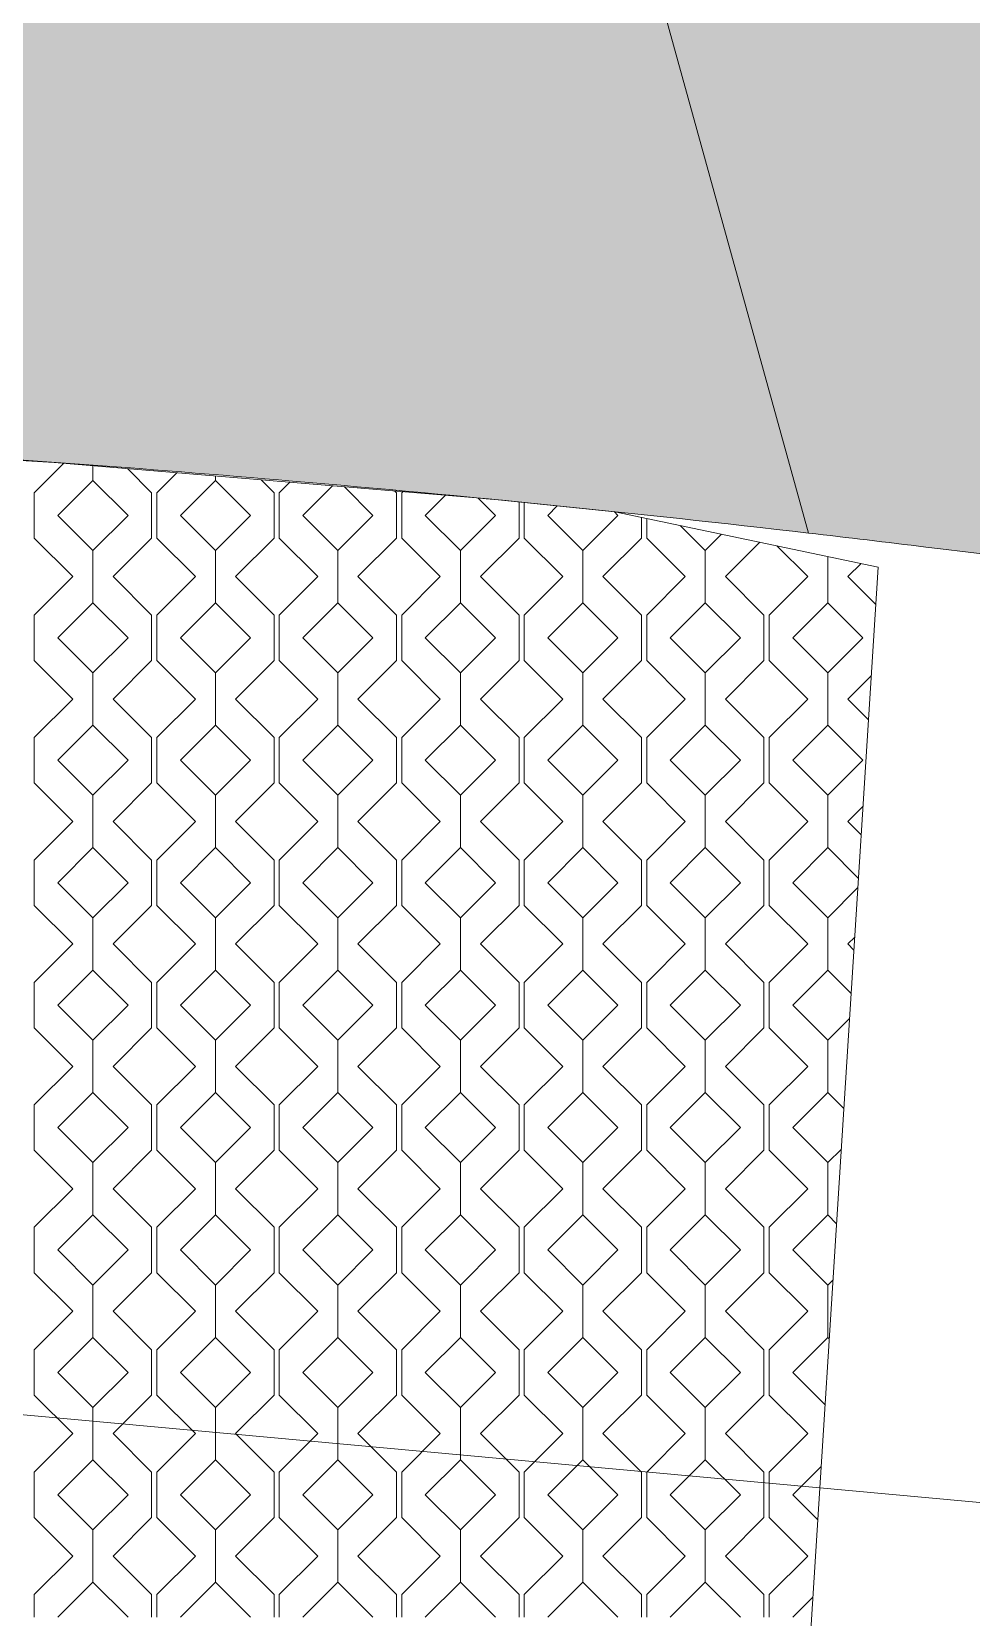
# Model space of a CAD drawing. Header units: millimetres. Extents: x -20794 to 71174, y -103753 to 30644.
# Drawn here: x 29833 to 32390, y 15667 to 19984 of the extents above; entities that cross this region are included whole.
import ezdxf

# ---------------------------------------------------------------- set-up
doc = ezdxf.new("R2010")
doc.units = ezdxf.units.MM
doc.header["$MEASUREMENT"] = 0
for name, color, linetype, lineweight in [('2D - Общий_Ном._пера__1', 7, 'Continuous', 13), ('Местность - Рельеф_Ном._пера__1', 7, 'Continuous', 13), ('Местность - Рельеф_Ном._пера__101', 252, 'Continuous', 5)]:
    doc.layers.add(name, color=color, linetype=linetype, lineweight=lineweight)
doc.layers.add('Местность - Рельеф', color=7, linetype='Continuous')
doc.layers.add('Местность - Рельеф_Ном._пера__102', color=7, linetype='Continuous', lineweight=5, true_color=0xcccccc)

# ---------------------------------------------------------------- blocks, each defined once
blk = doc.blocks.new('*X1')
at = {"layer": 'Местность - Рельеф_Ном._пера__102', "color": 254, "linetype": 'Continuous', "lineweight": 5, "true_color": 0xcccccc}
for p, q in [((29840.401, 18728.3925), (29920.943986, 18808.93587)), ((29999.97, 18762.0776), (29999.97, 18802.272783)), ((29999.970165, 18802.272769), (29999.970165, 18762.0776)), ((30093.549101, 18794.38265), (30159.539, 18728.3925)), ((30173.734, 18728.3925), (30228.357504, 18783.016264)), ((29904.541, 18666.648165), (29999.97, 18762.0778)), ((29999.970165, 18762.0776), (30095.3998, 18666.648)), ((30237.874, 18666.648165), (30333.303, 18762.0778)), ((30333.303, 18762.0776), (30333.303, 18774.167773)), ((30333.303165, 18774.167759), (30333.303165, 18762.0776)), ((30333.303165, 18762.0776), (30428.7328, 18666.648)), ((30457.574858, 18763.689777), (30492.872, 18728.3925)), ((30507.067, 18728.3925), (30535.771022, 18757.096658)), ((30571.207, 18666.648165), (30651.866365, 18747.308066)), ((30684.12565, 18744.588121), (30762.0658, 18666.648)), ((29840.401, 18728.3925), (29840.401, 18666.648)), ((30159.539, 18728.3925), (30159.539, 18666.648)), ((30173.734, 18728.3925), (30173.734, 18666.648)), ((30492.872, 18728.3925), (30492.872, 18666.648)), ((30507.067, 18728.3925), (30507.067, 18666.648)), ((30821.600614, 18732.996904), (30826.205, 18728.3925)), ((30826.205, 18728.3925), (30826.205, 18666.648)), ((30840.4, 18728.3925), (30843.184539, 18731.177053)), ((30840.4, 18728.3925), (30840.4, 18666.648)), ((30904.54, 18666.648165), (30959.279927, 18721.388457)), ((31048.151547, 18713.895236), (31095.3988, 18666.648)), ((31159.538, 18703.125165), (31159.538, 18666.648)), ((31173.733, 18701.692986), (31173.733, 18666.648)), ((31237.873, 18666.648165), (31263.827704, 18692.603042)), ((29840.401, 18666.648), (29840.401, 18604.904)), ((29999.97, 18571.219), (29904.541, 18666.648)), ((30095.3996, 18666.648), (29999.97, 18571.219)), ((30159.539, 18666.648), (30159.539, 18604.904)), ((30173.734, 18666.648), (30173.734, 18604.904)), ((30333.303, 18571.219), (30237.874, 18666.648)), ((30428.7326, 18666.648), (30333.303, 18571.219)), ((30492.872, 18666.648), (30492.872, 18604.904)), ((30507.067, 18666.648), (30507.067, 18604.904)), ((30666.636, 18571.219), (30571.207, 18666.648)), ((30762.0656, 18666.648), (30666.636, 18571.219)), ((30826.205, 18666.648), (30826.205, 18604.904)), ((30840.4, 18666.648), (30840.4, 18604.904)), ((30999.969, 18571.219), (30904.54, 18666.648)), ((31095.3986, 18666.648), (30999.969, 18571.219)), ((31159.538, 18666.648), (31159.538, 18604.904)), ((31173.733, 18666.648), (31173.733, 18604.904)), ((31333.302, 18571.219), (31237.873, 18666.648)), ((31428.7316, 18666.648), (31333.302, 18571.219)), ((31418.368912, 18677.010884), (31428.7318, 18666.648)), ((31492.871, 18661.553009), (31492.871, 18604.904)), ((31507.066, 18658.563887), (31507.066, 18604.904)), ((31666.635, 18571.219), (31598.555593, 18639.298407)), ((31711.03026, 18615.613981), (31666.635, 18571.219)), ((29945.323, 18499.982), (29840.401, 18604.904)), ((29999.97, 18428.7446), (29999.97, 18571.219)), ((29999.970165, 18571.219), (29999.970165, 18428.7446)), ((30159.539, 18604.904), (30054.6169, 18499.982)), ((30278.656, 18499.982), (30173.734, 18604.904)), ((30333.303, 18428.7446), (30333.303, 18571.219)), ((30333.303165, 18571.219), (30333.303165, 18428.7446)), ((30492.872, 18604.904), (30387.9499, 18499.982)), ((30611.989, 18499.982), (30507.067, 18604.904)), ((30666.636, 18428.7446), (30666.636, 18571.219)), ((30666.636165, 18571.219), (30666.636165, 18428.7446)), ((30826.205, 18604.904), (30721.2829, 18499.982)), ((30945.322, 18499.982), (30840.4, 18604.904)), ((30999.969, 18428.7446), (30999.969, 18571.219)), ((30999.969165, 18571.219), (30999.969165, 18428.7446)), ((31159.538, 18604.904), (31054.6159, 18499.982)), ((31278.655, 18499.982), (31173.733, 18604.904)), ((31333.302, 18428.7446), (31333.302, 18571.219)), ((31333.302165, 18571.219), (31333.302165, 18428.7446)), ((31492.871, 18604.904), (31387.9489, 18499.982)), ((31611.988, 18499.982), (31507.066, 18604.904)), ((31666.635, 18428.7446), (31666.635, 18571.219)), ((31666.635165, 18571.219), (31666.635165, 18428.7446)), ((31815.016914, 18593.716924), (31721.2819, 18499.982)), ((31945.321, 18499.982), (31861.340747, 18583.962253)), ((31999.968, 18428.7446), (31999.968, 18554.77073)), ((31999.968165, 18554.770695), (31999.968165, 18428.7446)), ((32090.367691, 18535.734757), (32054.6149, 18499.982)), ((29840.401, 18395.0595), (29945.323, 18499.982)), ((30054.6169, 18499.982), (30159.539, 18395.0595)), ((30173.734, 18395.0595), (30278.656, 18499.982)), ((30387.9499, 18499.982), (30492.872, 18395.0595)), ((30507.067, 18395.0595), (30611.989, 18499.982)), ((30721.2829, 18499.982), (30826.205, 18395.0595)), ((30840.4, 18395.0595), (30945.322, 18499.982)), ((31054.6159, 18499.982), (31159.538, 18395.0595)), ((31173.733, 18395.0595), (31278.655, 18499.982)), ((31387.9489, 18499.982), (31492.871, 18395.0595)), ((31507.066, 18395.0595), (31611.988, 18499.982)), ((31721.2819, 18499.982), (31826.204, 18395.0595)), ((31840.399, 18395.0595), (31945.321, 18499.982)), ((32054.6149, 18499.982), (32130.809748, 18423.786862)), ((29840.401, 18395.0595), (29840.401, 18333.315)), ((29904.541, 18333.315165), (29999.97, 18428.7448)), ((29999.970165, 18428.7446), (30095.3998, 18333.315)), ((30159.539, 18395.0595), (30159.539, 18333.315)), ((30173.734, 18395.0595), (30173.734, 18333.315)), ((30237.874, 18333.315165), (30333.303, 18428.7448)), ((30333.303165, 18428.7446), (30428.7328, 18333.315)), ((30492.872, 18395.0595), (30492.872, 18333.315)), ((30507.067, 18395.0595), (30507.067, 18333.315)), ((30571.207, 18333.315165), (30666.636, 18428.7448)), ((30666.636165, 18428.7446), (30762.0658, 18333.315)), ((30826.205, 18395.0595), (30826.205, 18333.315)), ((30840.4, 18395.0595), (30840.4, 18333.315)), ((30904.54, 18333.315165), (30999.969, 18428.7448)), ((30999.969165, 18428.7446), (31095.3988, 18333.315)), ((31159.538, 18395.0595), (31159.538, 18333.315)), ((31173.733, 18395.0595), (31173.733, 18333.315)), ((31237.873, 18333.315165), (31333.302, 18428.7448)), ((31333.302165, 18428.7446), (31428.7318, 18333.315)), ((31492.871, 18395.0595), (31492.871, 18333.315)), ((31507.066, 18395.0595), (31507.066, 18333.315)), ((31571.206, 18333.315165), (31666.635, 18428.7448)), ((31666.635165, 18428.7446), (31762.0648, 18333.315)), ((31826.204, 18395.0595), (31826.204, 18333.315)), ((31840.399, 18395.0595), (31840.399, 18333.315)), ((31904.539, 18333.315165), (31999.968, 18428.7448)), ((31999.968165, 18428.7446), (32095.3978, 18333.315)), ((29840.401, 18333.315), (29840.401, 18271.571)), ((29999.97, 18237.886), (29904.541, 18333.315)), ((30095.3996, 18333.315), (29999.97, 18237.886)), ((30159.539, 18333.315), (30159.539, 18271.571)), ((30173.734, 18333.315), (30173.734, 18271.571)), ((30333.303, 18237.886), (30237.874, 18333.315)), ((30428.7326, 18333.315), (30333.303, 18237.886)), ((30492.872, 18333.315), (30492.872, 18271.571)), ((30507.067, 18333.315), (30507.067, 18271.571)), ((30666.636, 18237.886), (30571.207, 18333.315)), ((30762.0656, 18333.315), (30666.636, 18237.886)), ((30826.205, 18333.315), (30826.205, 18271.571)), ((30840.4, 18333.315), (30840.4, 18271.571)), ((30999.969, 18237.886), (30904.54, 18333.315)), ((31095.3986, 18333.315), (30999.969, 18237.886)), ((31159.538, 18333.315), (31159.538, 18271.571)), ((31173.733, 18333.315), (31173.733, 18271.571)), ((31333.302, 18237.886), (31237.873, 18333.315)), ((31428.7316, 18333.315), (31333.302, 18237.886)), ((31492.871, 18333.315), (31492.871, 18271.571)), ((31507.066, 18333.315), (31507.066, 18271.571)), ((31666.635, 18237.886), (31571.206, 18333.315)), ((31762.0646, 18333.315), (31666.635, 18237.886)), ((31826.204, 18333.315), (31826.204, 18271.571)), ((31840.399, 18333.315), (31840.399, 18271.571)), ((31999.968, 18237.886), (31904.539, 18333.315)), ((32095.3976, 18333.315), (31999.968, 18237.886)), ((29945.323, 18166.649), (29840.401, 18271.571)), ((30159.539, 18271.571), (30054.6169, 18166.649)), ((30278.656, 18166.649), (30173.734, 18271.571)), ((30492.872, 18271.571), (30387.9499, 18166.649)), ((30611.989, 18166.649), (30507.067, 18271.571)), ((30826.205, 18271.571), (30721.2829, 18166.649)), ((30945.322, 18166.649), (30840.4, 18271.571)), ((31159.538, 18271.571), (31054.6159, 18166.649)), ((31278.655, 18166.649), (31173.733, 18271.571)), ((31492.871, 18271.571), (31387.9489, 18166.649)), ((31611.988, 18166.649), (31507.066, 18271.571)), ((31826.204, 18271.571), (31721.2819, 18166.649)), ((31945.321, 18166.649), (31840.399, 18271.571)), ((29999.97, 18095.4116), (29999.97, 18237.886)), ((29999.970165, 18237.886), (29999.970165, 18095.4116)), ((30333.303, 18095.4116), (30333.303, 18237.886)), ((30333.303165, 18237.886), (30333.303165, 18095.4116)), ((30666.636, 18095.4116), (30666.636, 18237.886)), ((30666.636165, 18237.886), (30666.636165, 18095.4116)), ((30999.969, 18095.4116), (30999.969, 18237.886)), ((30999.969165, 18237.886), (30999.969165, 18095.4116)), ((31333.302, 18095.4116), (31333.302, 18237.886)), ((31333.302165, 18237.886), (31333.302165, 18095.4116)), ((31666.635, 18095.4116), (31666.635, 18237.886)), ((31666.635165, 18237.886), (31666.635165, 18095.4116)), ((31999.968, 18095.4116), (31999.968, 18237.886)), ((31999.968165, 18237.886), (31999.968165, 18095.4116)), ((32118.560844, 18230.594883), (32054.6149, 18166.649)), ((29840.401, 18061.7265), (29945.323, 18166.649)), ((30054.6169, 18166.649), (30159.539, 18061.7265)), ((30173.734, 18061.7265), (30278.656, 18166.649)), ((30387.9499, 18166.649), (30492.872, 18061.7265)), ((30507.067, 18061.7265), (30611.989, 18166.649)), ((30721.2829, 18166.649), (30826.205, 18061.7265)), ((30840.4, 18061.7265), (30945.322, 18166.649)), ((31054.6159, 18166.649), (31159.538, 18061.7265)), ((31173.733, 18061.7265), (31278.655, 18166.649)), ((31387.9489, 18166.649), (31492.871, 18061.7265)), ((31507.066, 18061.7265), (31611.988, 18166.649)), ((31721.2819, 18166.649), (31826.204, 18061.7265)), ((31840.399, 18061.7265), (31945.321, 18166.649)), ((32054.6149, 18166.649), (32110.935598, 18110.328087)), ((29904.541, 17999.982165), (29999.97, 18095.4118)), ((29999.970165, 18095.4116), (30095.3998, 17999.982)), ((30237.874, 17999.982165), (30333.303, 18095.4118)), ((30333.303165, 18095.4116), (30428.7328, 17999.982)), ((30571.207, 17999.982165), (30666.636, 18095.4118)), ((30666.636165, 18095.4116), (30762.0658, 17999.982)), ((30904.54, 17999.982165), (30999.969, 18095.4118)), ((30999.969165, 18095.4116), (31095.3988, 17999.982)), ((31237.873, 17999.982165), (31333.302, 18095.4118)), ((31333.302165, 18095.4116), (31428.7318, 17999.982)), ((31571.206, 17999.982165), (31666.635, 18095.4118)), ((31666.635165, 18095.4116), (31762.0648, 17999.982)), ((31904.539, 17999.982165), (31999.968, 18095.4118)), ((31999.968165, 18095.4116), (32095.3978, 17999.982)), ((29840.401, 18061.7265), (29840.401, 17999.982)), ((30159.539, 18061.7265), (30159.539, 17999.982)), ((30173.734, 18061.7265), (30173.734, 17999.982)), ((30492.872, 18061.7265), (30492.872, 17999.982)), ((30507.067, 18061.7265), (30507.067, 17999.982)), ((30826.205, 18061.7265), (30826.205, 17999.982)), ((30840.4, 18061.7265), (30840.4, 17999.982)), ((31159.538, 18061.7265), (31159.538, 17999.982)), ((31173.733, 18061.7265), (31173.733, 17999.982)), ((31492.871, 18061.7265), (31492.871, 17999.982)), ((31507.066, 18061.7265), (31507.066, 17999.982)), ((31826.204, 18061.7265), (31826.204, 17999.982)), ((31840.399, 18061.7265), (31840.399, 17999.982)), ((29840.401, 17999.982), (29840.401, 17938.238)), ((29999.97, 17904.553), (29904.541, 17999.982)), ((30095.3996, 17999.982), (29999.97, 17904.553)), ((30159.539, 17999.982), (30159.539, 17938.238)), ((30173.734, 17999.982), (30173.734, 17938.238)), ((30333.303, 17904.553), (30237.874, 17999.982)), ((30428.7326, 17999.982), (30333.303, 17904.553)), ((30492.872, 17999.982), (30492.872, 17938.238)), ((30507.067, 17999.982), (30507.067, 17938.238)), ((30666.636, 17904.553), (30571.207, 17999.982)), ((30762.0656, 17999.982), (30666.636, 17904.553)), ((30826.205, 17999.982), (30826.205, 17938.238)), ((30840.4, 17999.982), (30840.4, 17938.238)), ((30999.969, 17904.553), (30904.54, 17999.982)), ((31095.3986, 17999.982), (30999.969, 17904.553)), ((31159.538, 17999.982), (31159.538, 17938.238)), ((31173.733, 17999.982), (31173.733, 17938.238)), ((31333.302, 17904.553), (31237.873, 17999.982)), ((31428.7316, 17999.982), (31333.302, 17904.553)), ((31492.871, 17999.982), (31492.871, 17938.238)), ((31507.066, 17999.982), (31507.066, 17938.238)), ((31666.635, 17904.553), (31571.206, 17999.982)), ((31762.0646, 17999.982), (31666.635, 17904.553)), ((31826.204, 17999.982), (31826.204, 17938.238)), ((31840.399, 17999.982), (31840.399, 17938.238)), ((31999.968, 17904.553), (31904.539, 17999.982)), ((32095.3976, 17999.982), (31999.968, 17904.553)), ((29945.323, 17833.316), (29840.401, 17938.238)), ((30159.539, 17938.238), (30054.6169, 17833.316)), ((30278.656, 17833.316), (30173.734, 17938.238)), ((30492.872, 17938.238), (30387.9499, 17833.316)), ((30611.989, 17833.316), (30507.067, 17938.238)), ((30826.205, 17938.238), (30721.2829, 17833.316)), ((30945.322, 17833.316), (30840.4, 17938.238)), ((31159.538, 17938.238), (31054.6159, 17833.316)), ((31278.655, 17833.316), (31173.733, 17938.238)), ((31492.871, 17938.238), (31387.9489, 17833.316)), ((31611.988, 17833.316), (31507.066, 17938.238)), ((31826.204, 17938.238), (31721.2819, 17833.316)), ((31945.321, 17833.316), (31840.399, 17938.238)), ((29999.97, 17762.0786), (29999.97, 17904.553)), ((29999.970165, 17904.553), (29999.970165, 17762.0786)), ((30333.303, 17762.0786), (30333.303, 17904.553)), ((30333.303165, 17904.553), (30333.303165, 17762.0786)), ((30666.636, 17762.0786), (30666.636, 17904.553)), ((30666.636165, 17904.553), (30666.636165, 17762.0786)), ((30999.969, 17762.0786), (30999.969, 17904.553)), ((30999.969165, 17904.553), (30999.969165, 17762.0786)), ((31333.302, 17762.0786), (31333.302, 17904.553)), ((31333.302165, 17904.553), (31333.302165, 17762.0786)), ((31666.635, 17762.0786), (31666.635, 17904.553)), ((31666.635165, 17904.553), (31666.635165, 17762.0786)), ((31999.968, 17762.0786), (31999.968, 17904.553)), ((31999.968165, 17904.553), (31999.968165, 17762.0786)), ((32095.995939, 17874.696999), (32054.6149, 17833.316)), ((29840.401, 17728.3935), (29945.323, 17833.316)), ((30054.6169, 17833.316), (30159.539, 17728.3935)), ((30173.734, 17728.3935), (30278.656, 17833.316)), ((30387.9499, 17833.316), (30492.872, 17728.3935)), ((30507.067, 17728.3935), (30611.989, 17833.316)), ((30721.2829, 17833.316), (30826.205, 17728.3935)), ((30840.4, 17728.3935), (30945.322, 17833.316)), ((31054.6159, 17833.316), (31159.538, 17728.3935)), ((31173.733, 17728.3935), (31278.655, 17833.316)), ((31387.9489, 17833.316), (31492.871, 17728.3935)), ((31507.066, 17728.3935), (31611.988, 17833.316)), ((31721.2819, 17833.316), (31826.204, 17728.3935)), ((31840.399, 17728.3935), (31945.321, 17833.316)), ((32054.6149, 17833.316), (32091.061449, 17796.869312)), ((29904.541, 17666.649165), (29999.97, 17762.0788)), ((29999.970165, 17762.0786), (30095.3998, 17666.649)), ((30237.874, 17666.649165), (30333.303, 17762.0788)), ((30333.303165, 17762.0786), (30428.7328, 17666.649)), ((30571.207, 17666.649165), (30666.636, 17762.0788)), ((30666.636165, 17762.0786), (30762.0658, 17666.649)), ((30904.54, 17666.649165), (30999.969, 17762.0788)), ((30999.969165, 17762.0786), (31095.3988, 17666.649)), ((31237.873, 17666.649165), (31333.302, 17762.0788)), ((31333.302165, 17762.0786), (31428.7318, 17666.649)), ((31571.206, 17666.649165), (31666.635, 17762.0788)), ((31666.635165, 17762.0786), (31762.0648, 17666.649)), ((31904.539, 17666.649165), (31999.968, 17762.0788)), ((31999.968165, 17762.0786), (32083.55593, 17678.490866)), ((29840.401, 17728.3935), (29840.401, 17666.649)), ((30159.539, 17728.3935), (30159.539, 17666.649)), ((30173.734, 17728.3935), (30173.734, 17666.649)), ((30492.872, 17728.3935), (30492.872, 17666.649)), ((30507.067, 17728.3935), (30507.067, 17666.649)), ((30826.205, 17728.3935), (30826.205, 17666.649)), ((30840.4, 17728.3935), (30840.4, 17666.649)), ((31159.538, 17728.3935), (31159.538, 17666.649)), ((31173.733, 17728.3935), (31173.733, 17666.649)), ((31492.871, 17728.3935), (31492.871, 17666.649)), ((31507.066, 17728.3935), (31507.066, 17666.649)), ((31826.204, 17728.3935), (31826.204, 17666.649)), ((31840.399, 17728.3935), (31840.399, 17666.649)), ((29840.401, 17666.649), (29840.401, 17604.905)), ((29999.97, 17571.22), (29904.541, 17666.649)), ((30095.3996, 17666.649), (29999.97, 17571.22)), ((30159.539, 17666.649), (30159.539, 17604.905)), ((30173.734, 17666.649), (30173.734, 17604.905)), ((30333.303, 17571.22), (30237.874, 17666.649)), ((30428.7326, 17666.649), (30333.303, 17571.22)), ((30492.872, 17666.649), (30492.872, 17604.905)), ((30507.067, 17666.649), (30507.067, 17604.905)), ((30666.636, 17571.22), (30571.207, 17666.649)), ((30762.0656, 17666.649), (30666.636, 17571.22)), ((30826.205, 17666.649), (30826.205, 17604.905)), ((30840.4, 17666.649), (30840.4, 17604.905)), ((30999.969, 17571.22), (30904.54, 17666.649)), ((31095.3986, 17666.649), (30999.969, 17571.22)), ((31159.538, 17666.649), (31159.538, 17604.905)), ((31173.733, 17666.649), (31173.733, 17604.905)), ((31333.302, 17571.22), (31237.873, 17666.649)), ((31428.7316, 17666.649), (31333.302, 17571.22)), ((31492.871, 17666.649), (31492.871, 17604.905)), ((31507.066, 17666.649), (31507.066, 17604.905)), ((31666.635, 17571.22), (31571.206, 17666.649)), ((31762.0646, 17666.649), (31666.635, 17571.22)), ((31826.204, 17666.649), (31826.204, 17604.905)), ((31840.399, 17666.649), (31840.399, 17604.905)), ((31999.968, 17571.22), (31904.539, 17666.649)), ((32081.952684, 17653.204168), (31999.968, 17571.22)), ((29945.323, 17499.983), (29840.401, 17604.905)), ((29999.97, 17428.7456), (29999.97, 17571.22)), ((29999.970165, 17571.22), (29999.970165, 17428.7456)), ((30159.539, 17604.905), (30054.6169, 17499.983)), ((30278.656, 17499.983), (30173.734, 17604.905)), ((30333.303, 17428.7456), (30333.303, 17571.22)), ((30333.303165, 17571.22), (30333.303165, 17428.7456)), ((30492.872, 17604.905), (30387.9499, 17499.983)), ((30611.989, 17499.983), (30507.067, 17604.905)), ((30666.636, 17428.7456), (30666.636, 17571.22)), ((30666.636165, 17571.22), (30666.636165, 17428.7456)), ((30826.205, 17604.905), (30721.2829, 17499.983)), ((30945.322, 17499.983), (30840.4, 17604.905)), ((30999.969, 17428.7456), (30999.969, 17571.22)), ((30999.969165, 17571.22), (30999.969165, 17428.7456)), ((31159.538, 17604.905), (31054.6159, 17499.983)), ((31278.655, 17499.983), (31173.733, 17604.905)), ((31333.302, 17428.7456), (31333.302, 17571.22)), ((31333.302165, 17571.22), (31333.302165, 17428.7456)), ((31492.871, 17604.905), (31387.9489, 17499.983)), ((31611.988, 17499.983), (31507.066, 17604.905)), ((31666.635, 17428.7456), (31666.635, 17571.22)), ((31666.635165, 17571.22), (31666.635165, 17428.7456)), ((31826.204, 17604.905), (31721.2819, 17499.983)), ((31945.321, 17499.983), (31840.399, 17604.905)), ((31999.968, 17428.7456), (31999.968, 17571.22)), ((31999.968165, 17571.22), (31999.968165, 17428.7456)), ((29840.401, 17395.0605), (29945.323, 17499.983)), ((30054.6169, 17499.983), (30159.539, 17395.0605)), ((30173.734, 17395.0605), (30278.656, 17499.983)), ((30387.9499, 17499.983), (30492.872, 17395.0605)), ((30507.067, 17395.0605), (30611.989, 17499.983)), ((30721.2829, 17499.983), (30826.205, 17395.0605)), ((30840.4, 17395.0605), (30945.322, 17499.983)), ((31054.6159, 17499.983), (31159.538, 17395.0605)), ((31173.733, 17395.0605), (31278.655, 17499.983)), ((31387.9489, 17499.983), (31492.871, 17395.0605)), ((31507.066, 17395.0605), (31611.988, 17499.983)), ((31721.2819, 17499.983), (31826.204, 17395.0605)), ((31840.399, 17395.0605), (31945.321, 17499.983)), ((32073.431033, 17518.799115), (32054.6149, 17499.983)), ((32054.6149, 17499.983), (32071.1873, 17483.410537)), ((29904.541, 17333.316165), (29999.97, 17428.7458)), ((29999.970165, 17428.7456), (30095.3998, 17333.316)), ((30237.874, 17333.316165), (30333.303, 17428.7458)), ((30333.303165, 17428.7456), (30428.7328, 17333.316)), ((30571.207, 17333.316165), (30666.636, 17428.7458)), ((30666.636165, 17428.7456), (30762.0658, 17333.316)), ((30904.54, 17333.316165), (30999.969, 17428.7458)), ((30999.969165, 17428.7456), (31095.3988, 17333.316)), ((31237.873, 17333.316165), (31333.302, 17428.7458)), ((31333.302165, 17428.7456), (31428.7318, 17333.316)), ((31571.206, 17333.316165), (31666.635, 17428.7458)), ((31666.635165, 17428.7456), (31762.0648, 17333.316)), ((31904.539, 17333.316165), (31999.968, 17428.7458)), ((31999.968165, 17428.7456), (32063.681776, 17365.032013)), ((29840.401, 17395.0605), (29840.401, 17333.316)), ((30159.539, 17395.0605), (30159.539, 17333.316)), ((30173.734, 17395.0605), (30173.734, 17333.316)), ((30492.872, 17395.0605), (30492.872, 17333.316)), ((30507.067, 17395.0605), (30507.067, 17333.316)), ((30826.205, 17395.0605), (30826.205, 17333.316)), ((30840.4, 17395.0605), (30840.4, 17333.316)), ((31159.538, 17395.0605), (31159.538, 17333.316)), ((31173.733, 17395.0605), (31173.733, 17333.316)), ((31492.871, 17395.0605), (31492.871, 17333.316)), ((31507.066, 17395.0605), (31507.066, 17333.316)), ((31826.204, 17395.0605), (31826.204, 17333.316)), ((31840.399, 17395.0605), (31840.399, 17333.316)), ((29840.401, 17333.316), (29840.401, 17271.572)), ((29999.97, 17237.887), (29904.541, 17333.316)), ((30095.3996, 17333.316), (29999.97, 17237.887)), ((30159.539, 17333.316), (30159.539, 17271.572)), ((30173.734, 17333.316), (30173.734, 17271.572)), ((30333.303, 17237.887), (30237.874, 17333.316)), ((30428.7326, 17333.316), (30333.303, 17237.887)), ((30492.872, 17333.316), (30492.872, 17271.572)), ((30507.067, 17333.316), (30507.067, 17271.572)), ((30666.636, 17237.887), (30571.207, 17333.316)), ((30762.0656, 17333.316), (30666.636, 17237.887)), ((30826.205, 17333.316), (30826.205, 17271.572)), ((30840.4, 17333.316), (30840.4, 17271.572)), ((30999.969, 17237.887), (30904.54, 17333.316)), ((31095.3986, 17333.316), (30999.969, 17237.887)), ((31159.538, 17333.316), (31159.538, 17271.572)), ((31173.733, 17333.316), (31173.733, 17271.572)), ((31333.302, 17237.887), (31237.873, 17333.316)), ((31428.7316, 17333.316), (31333.302, 17237.887)), ((31492.871, 17333.316), (31492.871, 17271.572)), ((31507.066, 17333.316), (31507.066, 17271.572)), ((31666.635, 17237.887), (31571.206, 17333.316)), ((31762.0646, 17333.316), (31666.635, 17237.887)), ((31826.204, 17333.316), (31826.204, 17271.572)), ((31840.399, 17333.316), (31840.399, 17271.572)), ((31999.968, 17237.887), (31904.539, 17333.316)), ((29945.323, 17166.65), (29840.401, 17271.572)), ((30159.539, 17271.572), (30054.6169, 17166.65)), ((30278.656, 17166.65), (30173.734, 17271.572)), ((30492.872, 17271.572), (30387.9499, 17166.65)), ((30611.989, 17166.65), (30507.067, 17271.572)), ((30826.205, 17271.572), (30721.2829, 17166.65)), ((30945.322, 17166.65), (30840.4, 17271.572)), ((31159.538, 17271.572), (31054.6159, 17166.65)), ((31278.655, 17166.65), (31173.733, 17271.572)), ((31492.871, 17271.572), (31387.9489, 17166.65)), ((31611.988, 17166.65), (31507.066, 17271.572)), ((31826.204, 17271.572), (31721.2819, 17166.65)), ((31945.321, 17166.65), (31840.399, 17271.572)), ((32059.387786, 17297.306413), (31999.968, 17237.887)), ((29999.97, 17095.4126), (29999.97, 17237.887)), ((29999.970165, 17237.887), (29999.970165, 17095.4126)), ((30333.303, 17095.4126), (30333.303, 17237.887)), ((30333.303165, 17237.887), (30333.303165, 17095.4126)), ((30666.636, 17095.4126), (30666.636, 17237.887)), ((30666.636165, 17237.887), (30666.636165, 17095.4126)), ((30999.969, 17095.4126), (30999.969, 17237.887)), ((30999.969165, 17237.887), (30999.969165, 17095.4126)), ((31333.302, 17095.4126), (31333.302, 17237.887)), ((31333.302165, 17237.887), (31333.302165, 17095.4126)), ((31666.635, 17095.4126), (31666.635, 17237.887)), ((31666.635165, 17237.887), (31666.635165, 17095.4126)), ((31999.968, 17095.4126), (31999.968, 17237.887)), ((31999.968165, 17237.887), (31999.968165, 17095.4126)), ((29840.401, 17061.7275), (29945.323, 17166.65)), ((30054.6169, 17166.65), (30159.539, 17061.7275)), ((30173.734, 17061.7275), (30278.656, 17166.65)), ((30387.9499, 17166.65), (30492.872, 17061.7275)), ((30507.067, 17061.7275), (30611.989, 17166.65)), ((30721.2829, 17166.65), (30826.205, 17061.7275)), ((30840.4, 17061.7275), (30945.322, 17166.65)), ((31054.6159, 17166.65), (31159.538, 17061.7275)), ((31173.733, 17061.7275), (31278.655, 17166.65)), ((31387.9489, 17166.65), (31492.871, 17061.7275)), ((31507.066, 17061.7275), (31611.988, 17166.65)), ((31721.2819, 17166.65), (31826.204, 17061.7275)), ((31840.399, 17061.7275), (31945.321, 17166.65)), ((29904.541, 16999.983165), (29999.97, 17095.4128)), ((29999.970165, 17095.4126), (30095.3998, 16999.983)), ((30237.874, 16999.983165), (30333.303, 17095.4128)), ((30333.303165, 17095.4126), (30428.7328, 16999.983)), ((30571.207, 16999.983165), (30666.636, 17095.4128)), ((30666.636165, 17095.4126), (30762.0658, 16999.983)), ((30904.54, 16999.983165), (30999.969, 17095.4128)), ((30999.969165, 17095.4126), (31095.3988, 16999.983)), ((31237.873, 16999.983165), (31333.302, 17095.4128)), ((31333.302165, 17095.4126), (31428.7318, 16999.983)), ((31571.206, 16999.983165), (31666.635, 17095.4128)), ((31666.635165, 17095.4126), (31762.0648, 16999.983)), ((31904.539, 16999.983165), (31999.968, 17095.4128)), ((31999.968165, 17095.4126), (32043.807622, 17051.573159)), ((29840.401, 17061.7275), (29840.401, 16999.983)), ((30159.539, 17061.7275), (30159.539, 16999.983)), ((30173.734, 17061.7275), (30173.734, 16999.983)), ((30492.872, 17061.7275), (30492.872, 16999.983)), ((30507.067, 17061.7275), (30507.067, 16999.983)), ((30826.205, 17061.7275), (30826.205, 16999.983)), ((30840.4, 17061.7275), (30840.4, 16999.983)), ((31159.538, 17061.7275), (31159.538, 16999.983)), ((31173.733, 17061.7275), (31173.733, 16999.983)), ((31492.871, 17061.7275), (31492.871, 16999.983)), ((31507.066, 17061.7275), (31507.066, 16999.983)), ((31826.204, 17061.7275), (31826.204, 16999.983)), ((31840.399, 17061.7275), (31840.399, 16999.983)), ((29840.401, 16999.983), (29840.401, 16938.239)), ((29999.97, 16904.554), (29904.541, 16999.983)), ((30095.3996, 16999.983), (29999.97, 16904.554)), ((30159.539, 16999.983), (30159.539, 16938.239)), ((30173.734, 16999.983), (30173.734, 16938.239)), ((30333.303, 16904.554), (30237.874, 16999.983)), ((30428.7326, 16999.983), (30333.303, 16904.554)), ((30492.872, 16999.983), (30492.872, 16938.239)), ((30507.067, 16999.983), (30507.067, 16938.239)), ((30666.636, 16904.554), (30571.207, 16999.983)), ((30762.0656, 16999.983), (30666.636, 16904.554)), ((30826.205, 16999.983), (30826.205, 16938.239)), ((30840.4, 16999.983), (30840.4, 16938.239)), ((30999.969, 16904.554), (30904.54, 16999.983)), ((31095.3986, 16999.983), (30999.969, 16904.554)), ((31159.538, 16999.983), (31159.538, 16938.239)), ((31173.733, 16999.983), (31173.733, 16938.239)), ((31333.302, 16904.554), (31237.873, 16999.983)), ((31428.7316, 16999.983), (31333.302, 16904.554)), ((31492.871, 16999.983), (31492.871, 16938.239)), ((31507.066, 16999.983), (31507.066, 16938.239)), ((31666.635, 16904.554), (31571.206, 16999.983)), ((31762.0646, 16999.983), (31666.635, 16904.554)), ((31826.204, 16999.983), (31826.204, 16938.239)), ((31840.399, 16999.983), (31840.399, 16938.239)), ((31999.968, 16904.554), (31904.539, 16999.983)), ((29945.323, 16833.317), (29840.401, 16938.239)), ((30159.539, 16938.239), (30054.6169, 16833.317)), ((30278.656, 16833.317), (30173.734, 16938.239)), ((30492.872, 16938.239), (30387.9499, 16833.317)), ((30611.989, 16833.317), (30507.067, 16938.239)), ((30826.205, 16938.239), (30721.2829, 16833.317)), ((30945.322, 16833.317), (30840.4, 16938.239)), ((31159.538, 16938.239), (31054.6159, 16833.317)), ((31278.655, 16833.317), (31173.733, 16938.239)), ((31492.871, 16938.239), (31387.9489, 16833.317)), ((31611.988, 16833.317), (31507.066, 16938.239)), ((31826.204, 16938.239), (31721.2819, 16833.317)), ((31945.321, 16833.317), (31840.399, 16938.239)), ((32036.822889, 16941.408657), (31999.968, 16904.554)), ((29999.97, 16762.0796), (29999.97, 16904.554)), ((29999.970165, 16904.554), (29999.970165, 16762.0796)), ((30333.303, 16762.0796), (30333.303, 16904.554)), ((30333.303165, 16904.554), (30333.303165, 16762.0796)), ((30666.636, 16762.0796), (30666.636, 16904.554)), ((30666.636165, 16904.554), (30666.636165, 16762.0796)), ((30999.969, 16762.0796), (30999.969, 16904.554)), ((30999.969165, 16904.554), (30999.969165, 16762.0796)), ((31333.302, 16762.0796), (31333.302, 16904.554)), ((31333.302165, 16904.554), (31333.302165, 16762.0796)), ((31666.635, 16762.0796), (31666.635, 16904.554)), ((31666.635165, 16904.554), (31666.635165, 16762.0796)), ((31999.968, 16762.0796), (31999.968, 16904.554)), ((31999.968165, 16904.554), (31999.968165, 16762.0796)), ((29840.401, 16728.3945), (29945.323, 16833.317)), ((30054.6169, 16833.317), (30159.539, 16728.3945)), ((30173.734, 16728.3945), (30278.656, 16833.317)), ((30387.9499, 16833.317), (30492.872, 16728.3945)), ((30507.067, 16728.3945), (30611.989, 16833.317)), ((30721.2829, 16833.317), (30826.205, 16728.3945)), ((30840.4, 16728.3945), (30945.322, 16833.317)), ((31054.6159, 16833.317), (31159.538, 16728.3945)), ((31173.733, 16728.3945), (31278.655, 16833.317)), ((31387.9489, 16833.317), (31492.871, 16728.3945)), ((31507.066, 16728.3945), (31611.988, 16833.317)), ((31721.2819, 16833.317), (31826.204, 16728.3945)), ((31840.399, 16728.3945), (31945.321, 16833.317)), ((29904.541, 16666.650165), (29999.97, 16762.0798)), ((29999.970165, 16762.0796), (30095.3998, 16666.65)), ((30237.874, 16666.650165), (30333.303, 16762.0798)), ((30333.303165, 16762.0796), (30428.7328, 16666.65)), ((30571.207, 16666.650165), (30666.636, 16762.0798)), ((30666.636165, 16762.0796), (30762.0658, 16666.65)), ((30904.54, 16666.650165), (30999.969, 16762.0798)), ((30999.969165, 16762.0796), (31095.3988, 16666.65)), ((31237.873, 16666.650165), (31333.302, 16762.0798)), ((31333.302165, 16762.0796), (31428.7318, 16666.65)), ((31571.206, 16666.650165), (31666.635, 16762.0798)), ((31666.635165, 16762.0796), (31762.0648, 16666.65)), ((31904.539, 16666.650165), (31999.968, 16762.0798)), ((31999.968165, 16762.0796), (32023.933467, 16738.114306)), ((29840.401, 16728.3945), (29840.401, 16666.65)), ((30159.539, 16728.3945), (30159.539, 16666.65)), ((30173.734, 16728.3945), (30173.734, 16666.65)), ((30492.872, 16728.3945), (30492.872, 16666.65)), ((30507.067, 16728.3945), (30507.067, 16666.65)), ((30826.205, 16728.3945), (30826.205, 16666.65)), ((30840.4, 16728.3945), (30840.4, 16666.65)), ((31159.538, 16728.3945), (31159.538, 16666.65)), ((31173.733, 16728.3945), (31173.733, 16666.65)), ((31492.871, 16728.3945), (31492.871, 16666.65)), ((31507.066, 16728.3945), (31507.066, 16666.65)), ((31826.204, 16728.3945), (31826.204, 16666.65)), ((31840.399, 16728.3945), (31840.399, 16666.65)), ((29840.401, 16666.65), (29840.401, 16604.906)), ((29999.97, 16571.221), (29904.541, 16666.65)), ((30095.3996, 16666.65), (29999.97, 16571.221)), ((30159.539, 16666.65), (30159.539, 16604.906)), ((30173.734, 16666.65), (30173.734, 16604.906)), ((30333.303, 16571.221), (30237.874, 16666.65)), ((30428.7326, 16666.65), (30333.303, 16571.221)), ((30492.872, 16666.65), (30492.872, 16604.906)), ((30507.067, 16666.65), (30507.067, 16604.906)), ((30666.636, 16571.221), (30571.207, 16666.65)), ((30762.0656, 16666.65), (30666.636, 16571.221)), ((30826.205, 16666.65), (30826.205, 16604.906)), ((30840.4, 16666.65), (30840.4, 16604.906)), ((30999.969, 16571.221), (30904.54, 16666.65)), ((31095.3986, 16666.65), (30999.969, 16571.221)), ((31159.538, 16666.65), (31159.538, 16604.906)), ((31173.733, 16666.65), (31173.733, 16604.906)), ((31333.302, 16571.221), (31237.873, 16666.65)), ((31428.7316, 16666.65), (31333.302, 16571.221)), ((31492.871, 16666.65), (31492.871, 16604.906)), ((31507.066, 16666.65), (31507.066, 16604.906)), ((31666.635, 16571.221), (31571.206, 16666.65)), ((31762.0646, 16666.65), (31666.635, 16571.221)), ((31826.204, 16666.65), (31826.204, 16604.906)), ((31840.399, 16666.65), (31840.399, 16604.906)), ((31999.968, 16571.221), (31904.539, 16666.65)), ((29945.323, 16499.984), (29840.401, 16604.906)), ((30159.539, 16604.906), (30054.6169, 16499.984)), ((30278.656, 16499.984), (30173.734, 16604.906)), ((30492.872, 16604.906), (30387.9499, 16499.984)), ((30611.989, 16499.984), (30507.067, 16604.906)), ((30826.205, 16604.906), (30721.2829, 16499.984)), ((30945.322, 16499.984), (30840.4, 16604.906)), ((31159.538, 16604.906), (31054.6159, 16499.984)), ((31278.655, 16499.984), (31173.733, 16604.906)), ((31492.871, 16604.906), (31387.9489, 16499.984)), ((31611.988, 16499.984), (31507.066, 16604.906)), ((31826.204, 16604.906), (31721.2819, 16499.984)), ((31945.321, 16499.984), (31840.399, 16604.906)), ((32014.257992, 16585.510902), (31999.968, 16571.221)), ((29999.97, 16428.7466), (29999.97, 16571.221)), ((29999.970165, 16571.221), (29999.970165, 16428.7466)), ((30333.303, 16428.7466), (30333.303, 16571.221)), ((30333.303165, 16571.221), (30333.303165, 16428.7466)), ((30666.636, 16428.7466), (30666.636, 16571.221)), ((30666.636165, 16571.221), (30666.636165, 16428.7466)), ((30999.969, 16428.7466), (30999.969, 16571.221)), ((30999.969165, 16571.221), (30999.969165, 16428.7466)), ((31333.302, 16428.7466), (31333.302, 16571.221)), ((31333.302165, 16571.221), (31333.302165, 16428.7466)), ((31666.635, 16428.7466), (31666.635, 16571.221)), ((31666.635165, 16571.221), (31666.635165, 16428.7466)), ((31999.968, 16428.7466), (31999.968, 16571.221)), ((31999.968165, 16571.221), (31999.968165, 16428.7466)), ((29840.401, 16395.0615), (29945.323, 16499.984)), ((30054.6169, 16499.984), (30159.539, 16395.0615)), ((30173.734, 16395.0615), (30278.656, 16499.984)), ((30387.9499, 16499.984), (30492.872, 16395.0615)), ((30507.067, 16395.0615), (30611.989, 16499.984)), ((30721.2829, 16499.984), (30826.205, 16395.0615)), ((30840.4, 16395.0615), (30945.322, 16499.984)), ((31054.6159, 16499.984), (31159.538, 16395.0615)), ((31173.733, 16395.0615), (31278.655, 16499.984)), ((31387.9489, 16499.984), (31492.871, 16395.0615)), ((31507.066, 16395.0615), (31611.988, 16499.984)), ((31721.2819, 16499.984), (31826.204, 16395.0615)), ((31840.399, 16395.0615), (31945.321, 16499.984)), ((29904.541, 16333.317165), (29999.97, 16428.7468)), ((29999.970165, 16428.7466), (30095.3998, 16333.317)), ((30237.874, 16333.317165), (30333.303, 16428.7468)), ((30333.303165, 16428.7466), (30428.7328, 16333.317)), ((30571.207, 16333.317165), (30666.636, 16428.7468)), ((30666.636165, 16428.7466), (30762.0658, 16333.317)), ((30904.54, 16333.317165), (30999.969, 16428.7468)), ((30999.969165, 16428.7466), (31095.3988, 16333.317)), ((31237.873, 16333.317165), (31333.302, 16428.7468)), ((31333.302165, 16428.7466), (31428.7318, 16333.317)), ((31571.206, 16333.317165), (31666.635, 16428.7468)), ((31666.635165, 16428.7466), (31762.0648, 16333.317)), ((31904.539, 16333.317165), (31999.968, 16428.7468)), ((31999.968165, 16428.7466), (32004.059313, 16424.655453)), ((29840.401, 16395.0615), (29840.401, 16333.317)), ((30159.539, 16395.0615), (30159.539, 16333.317)), ((30173.734, 16395.0615), (30173.734, 16333.317)), ((30492.872, 16395.0615), (30492.872, 16333.317)), ((30507.067, 16395.0615), (30507.067, 16333.317)), ((30826.205, 16395.0615), (30826.205, 16333.317)), ((30840.4, 16395.0615), (30840.4, 16333.317)), ((31159.538, 16395.0615), (31159.538, 16333.317)), ((31173.733, 16395.0615), (31173.733, 16333.317)), ((31492.871, 16395.0615), (31492.871, 16333.317)), ((31507.066, 16395.0615), (31507.066, 16333.317)), ((31826.204, 16395.0615), (31826.204, 16333.317)), ((31840.399, 16395.0615), (31840.399, 16333.317)), ((29840.401, 16333.317), (29840.401, 16271.573)), ((29999.97, 16237.888), (29904.541, 16333.317)), ((30095.3996, 16333.317), (29999.97, 16237.888)), ((30159.539, 16333.317), (30159.539, 16271.573)), ((30173.734, 16333.317), (30173.734, 16271.573)), ((30333.303, 16237.888), (30237.874, 16333.317)), ((30428.7326, 16333.317), (30333.303, 16237.888)), ((30492.872, 16333.317), (30492.872, 16271.573)), ((30507.067, 16333.317), (30507.067, 16271.573)), ((30666.636, 16237.888), (30571.207, 16333.317)), ((30762.0656, 16333.317), (30666.636, 16237.888)), ((30826.205, 16333.317), (30826.205, 16271.573)), ((30840.4, 16333.317), (30840.4, 16271.573)), ((30999.969, 16237.888), (30904.54, 16333.317)), ((31095.3986, 16333.317), (30999.969, 16237.888)), ((31159.538, 16333.317), (31159.538, 16271.573)), ((31173.733, 16333.317), (31173.733, 16271.573)), ((31333.302, 16237.888), (31237.873, 16333.317)), ((31428.7316, 16333.317), (31333.302, 16237.888)), ((31492.871, 16333.317), (31492.871, 16271.573)), ((31507.066, 16333.317), (31507.066, 16271.573)), ((31666.635, 16237.888), (31571.206, 16333.317)), ((31762.0646, 16333.317), (31666.635, 16237.888)), ((31826.204, 16333.317), (31826.204, 16271.573)), ((31840.399, 16333.317), (31840.399, 16271.573)), ((31992.679833, 16245.176167), (31904.539, 16333.317)), ((29945.323, 16166.651), (29840.401, 16271.573)), ((29999.97, 16095.4136), (29999.97, 16237.888)), ((29999.970165, 16237.888), (29999.970165, 16095.4136)), ((30159.539, 16271.573), (30054.6169, 16166.651)), ((30278.656, 16166.651), (30173.734, 16271.573)), ((30333.303, 16095.4136), (30333.303, 16237.888)), ((30333.303165, 16237.888), (30333.303165, 16095.4136)), ((30492.872, 16271.573), (30387.9499, 16166.651)), ((30611.989, 16166.651), (30507.067, 16271.573)), ((30666.636, 16095.4136), (30666.636, 16237.888)), ((30666.636165, 16237.888), (30666.636165, 16095.4136)), ((30826.205, 16271.573), (30721.2829, 16166.651)), ((30945.322, 16166.651), (30840.4, 16271.573)), ((30999.969, 16095.4136), (30999.969, 16237.888)), ((30999.969165, 16237.888), (30999.969165, 16095.4136)), ((31159.538, 16271.573), (31054.6159, 16166.651)), ((31278.655, 16166.651), (31173.733, 16271.573)), ((31333.302, 16095.4136), (31333.302, 16237.888)), ((31333.302165, 16237.888), (31333.302165, 16095.4136)), ((31492.871, 16271.573), (31387.9489, 16166.651)), ((31611.988, 16166.651), (31507.066, 16271.573)), ((31666.635, 16095.4136), (31666.635, 16237.888)), ((31666.635165, 16237.888), (31666.635165, 16095.4136)), ((31826.204, 16271.573), (31721.2819, 16166.651)), ((31945.321, 16166.651), (31840.399, 16271.573)), ((29840.401, 16061.7285), (29945.323, 16166.651)), ((30054.6169, 16166.651), (30159.539, 16061.7285)), ((30173.734, 16061.7285), (30278.656, 16166.651)), ((30387.9499, 16166.651), (30492.872, 16061.7285)), ((30507.067, 16061.7285), (30611.989, 16166.651)), ((30721.2829, 16166.651), (30826.205, 16061.7285)), ((30840.4, 16061.7285), (30945.322, 16166.651)), ((31054.6159, 16166.651), (31159.538, 16061.7285)), ((31173.733, 16061.7285), (31278.655, 16166.651)), ((31387.9489, 16166.651), (31492.871, 16061.7285)), ((31507.066, 16061.7285), (31611.988, 16166.651)), ((31721.2819, 16166.651), (31826.204, 16061.7285)), ((31840.399, 16061.7285), (31945.321, 16166.651)), ((29840.401, 16061.7285), (29840.401, 15999.984)), ((29904.541, 15999.984165), (29999.97, 16095.4138)), ((29999.970165, 16095.4136), (30095.3998, 15999.984)), ((30159.539, 16061.7285), (30159.539, 15999.984)), ((30173.734, 16061.7285), (30173.734, 15999.984)), ((30237.874, 15999.984165), (30333.303, 16095.4138)), ((30333.303165, 16095.4136), (30428.7328, 15999.984)), ((30492.872, 16061.7285), (30492.872, 15999.984)), ((30507.067, 16061.7285), (30507.067, 15999.984)), ((30571.207, 15999.984165), (30666.636, 16095.4138)), ((30666.636165, 16095.4136), (30762.0658, 15999.984)), ((30826.205, 16061.7285), (30826.205, 15999.984)), ((30840.4, 16061.7285), (30840.4, 15999.984)), ((30904.54, 15999.984165), (30999.969, 16095.4138)), ((30999.969165, 16095.4136), (31095.3988, 15999.984)), ((31159.538, 16061.7285), (31159.538, 15999.984)), ((31173.733, 16061.7285), (31173.733, 15999.984)), ((31237.873, 15999.984165), (31333.302, 16095.4138)), ((31333.302165, 16095.4136), (31428.7318, 15999.984)), ((31492.871, 16061.7285), (31492.871, 15999.984)), ((31507.066, 16061.7285), (31507.066, 15999.984)), ((31571.206, 15999.984165), (31666.635, 16095.4138)), ((31666.635165, 16095.4136), (31762.0648, 15999.984)), ((31826.204, 16061.7285), (31826.204, 15999.984)), ((31840.399, 16061.7285), (31840.399, 15999.984)), ((31904.539, 15999.984165), (31982.048322, 16077.494003)), ((29840.401, 15999.984), (29840.401, 15938.24)), ((29999.97, 15904.555), (29904.541, 15999.984)), ((30095.3996, 15999.984), (29999.97, 15904.555)), ((30159.539, 15999.984), (30159.539, 15938.24)), ((30173.734, 15999.984), (30173.734, 15938.24)), ((30333.303, 15904.555), (30237.874, 15999.984)), ((30428.7326, 15999.984), (30333.303, 15904.555)), ((30492.872, 15999.984), (30492.872, 15938.24)), ((30507.067, 15999.984), (30507.067, 15938.24)), ((30666.636, 15904.555), (30571.207, 15999.984)), ((30762.0656, 15999.984), (30666.636, 15904.555)), ((30826.205, 15999.984), (30826.205, 15938.24)), ((30840.4, 15999.984), (30840.4, 15938.24)), ((30999.969, 15904.555), (30904.54, 15999.984)), ((31095.3986, 15999.984), (30999.969, 15904.555)), ((31159.538, 15999.984), (31159.538, 15938.24)), ((31173.733, 15999.984), (31173.733, 15938.24)), ((31333.302, 15904.555), (31237.873, 15999.984)), ((31428.7316, 15999.984), (31333.302, 15904.555)), ((31492.871, 15999.984), (31492.871, 15938.24)), ((31507.066, 15999.984), (31507.066, 15938.24)), ((31666.635, 15904.555), (31571.206, 15999.984)), ((31762.0646, 15999.984), (31666.635, 15904.555)), ((31826.204, 15999.984), (31826.204, 15938.24)), ((31840.399, 15999.984), (31840.399, 15938.24)), ((31972.805679, 15931.717321), (31904.539, 15999.984)), ((29945.323, 15833.318), (29840.401, 15938.24)), ((30159.539, 15938.24), (30054.6169, 15833.318)), ((30278.656, 15833.318), (30173.734, 15938.24)), ((30492.872, 15938.24), (30387.9499, 15833.318)), ((30611.989, 15833.318), (30507.067, 15938.24)), ((30826.205, 15938.24), (30721.2829, 15833.318)), ((30945.322, 15833.318), (30840.4, 15938.24)), ((31159.538, 15938.24), (31054.6159, 15833.318)), ((31278.655, 15833.318), (31173.733, 15938.24)), ((31492.871, 15938.24), (31387.9489, 15833.318)), ((31611.988, 15833.318), (31507.066, 15938.24)), ((31826.204, 15938.24), (31721.2819, 15833.318)), ((31945.321, 15833.318), (31840.399, 15938.24)), ((29999.97, 15762.0806), (29999.97, 15904.555)), ((29999.970165, 15904.555), (29999.970165, 15762.0806)), ((30333.303, 15762.0806), (30333.303, 15904.555)), ((30333.303165, 15904.555), (30333.303165, 15762.0806)), ((30666.636, 15762.0806), (30666.636, 15904.555)), ((30666.636165, 15904.555), (30666.636165, 15762.0806)), ((30999.969, 15762.0806), (30999.969, 15904.555)), ((30999.969165, 15904.555), (30999.969165, 15762.0806)), ((31333.302, 15762.0806), (31333.302, 15904.555)), ((31333.302165, 15904.555), (31333.302165, 15762.0806)), ((31666.635, 15762.0806), (31666.635, 15904.555)), ((31666.635165, 15904.555), (31666.635165, 15762.0806)), ((29840.401, 15728.3955), (29945.323, 15833.318)), ((30054.6169, 15833.318), (30159.539, 15728.3955)), ((30173.734, 15728.3955), (30278.656, 15833.318)), ((30387.9499, 15833.318), (30492.872, 15728.3955)), ((30507.067, 15728.3955), (30611.989, 15833.318)), ((30721.2829, 15833.318), (30826.205, 15728.3955)), ((30840.4, 15728.3955), (30945.322, 15833.318)), ((31054.6159, 15833.318), (31159.538, 15728.3955)), ((31173.733, 15728.3955), (31278.655, 15833.318)), ((31387.9489, 15833.318), (31492.871, 15728.3955)), ((31507.066, 15728.3955), (31611.988, 15833.318)), ((31721.2819, 15833.318), (31826.204, 15728.3955)), ((31840.399, 15728.3955), (31945.321, 15833.318)), ((29904.541, 15666.651165), (29999.97, 15762.0808)), ((29999.970165, 15762.0806), (30095.3998, 15666.651)), ((30237.874, 15666.651165), (30333.303, 15762.0808)), ((30333.303165, 15762.0806), (30428.7328, 15666.651)), ((30571.207, 15666.651165), (30666.636, 15762.0808)), ((30666.636165, 15762.0806), (30762.0658, 15666.651)), ((30904.54, 15666.651165), (30999.969, 15762.0808)), ((30999.969165, 15762.0806), (31095.3988, 15666.651)), ((31237.873, 15666.651165), (31333.302, 15762.0808)), ((31333.302165, 15762.0806), (31428.7318, 15666.651)), ((31571.206, 15666.651165), (31666.635, 15762.0808)), ((31666.635165, 15762.0806), (31762.0648, 15666.651)), ((29840.401, 15728.3955), (29840.401, 15666.651)), ((30159.539, 15728.3955), (30159.539, 15666.651)), ((30173.734, 15728.3955), (30173.734, 15666.651)), ((30492.872, 15728.3955), (30492.872, 15666.651)), ((30507.067, 15728.3955), (30507.067, 15666.651)), ((30826.205, 15728.3955), (30826.205, 15666.651)), ((30840.4, 15728.3955), (30840.4, 15666.651)), ((31159.538, 15728.3955), (31159.538, 15666.651)), ((31173.733, 15728.3955), (31173.733, 15666.651)), ((31492.871, 15728.3955), (31492.871, 15666.651)), ((31507.066, 15728.3955), (31507.066, 15666.651)), ((31826.204, 15728.3955), (31826.204, 15666.651)), ((31840.399, 15728.3955), (31840.399, 15666.651)), ((31904.539, 15666.651165), (31959.483405, 15721.595935))]:
    blk.add_line(p, q, dxfattribs=at)

msp = doc.modelspace()

# ---------------------------------------------------------------- hatches: boundary and pattern name
at = {"layer": 'Местность - Рельеф_Ном._пера__101', "linetype": 'Continuous', "lineweight": 0, "true_color": 0xe4e4e4}
msp.add_hatch(color=254, dxfattribs=at).paths.add_polyline_path([(-14540.3, 24553), (-19951.1, 25023.8), (-19123.9, 19511.9), (-13812.6, 19489), (-13337.9, 19487.9), (-11201.1, 19480.6), (-9841.3, 19473.9), (-8975.3, 19468.8, -0.001019), (-4317, 19429.9), (-1518.8, 19397.4), (908.7, 19363.7), (927.6, 19363.4), (1372.1, 19356.7, -0.001351), (7547.5, 19245.1), (8108.8, 19233.3), (8149.7, 19232.4), (8201.6, 19231.3), (10633.1, 19176.9), (12066.2, 19142.3, 0.002305), (15791.2, 19046.7), (16108.1, 19040.1), (16492.5, 19032.5), (16868.9, 19025.4), (17007.1, 19022.9), (17355.4, 19016.8), (17535.5, 19013.7), (17670.6, 19011.5), (17829.6, 19008.9, 0.002963), (22620.1, 18960.5), (23344.1, 18958.2, -0.002663), (24435.3, 18964.2), (24687.9, 18963.9), (24781, 18963.7), (24956.4, 18963), (25007.9, 18962.7), (25182.1, 18961.6), (25269.4, 18960.9), (25473.8, 18959.1), (25645.5, 18957.3), (25775.1, 18955.7), (25836.1, 18954.9, -0.004662), (27745.6, 18911.3, -0.003874), (29331.7, 18848, -0.006518), (30543.2, 18760.2, -0.007574), (31947.6, 18618.6, -0.001726), (32266.9, 18580.4), (32306.4, 18575.5), (32457.2, 18557.3), (32623.2, 18537.8), (32711.7, 18527.7, 0.001077), (32898.2, 18507, 0.001171), (33101.1, 18485.4, 0.001246), (33317.1, 18463.4, 0.00131), (33544.3, 18441.5, 0.001358), (33779.8, 18420.1), (33898.5, 18409.7), (34055, 18396.6, 0.00219), (34435.3, 18367.1, 0.005838), (35450.4, 18304.8, -0.019026), (37569, 18178.9, 0.031811), (37766.8, 18159.6, 0.023383), (37912.9, 18161.6, 0.061207), (38030.2, 18186, 0.107082), (38130, 18245.9, 0.107403), (38189.8, 18337.9, 0.065103), (38215.3, 18446.7, 0.055906), (38208.1, 18669.8, -0.005362), (38173.3, 19054.7, -0.013282), (38122.5, 20010.5), (38122.4, 20014.2), (38122.3, 20016.2), (38122.2, 20019.8), (38121.2, 20050.8), (38120, 20084.8), (38118.9, 20116.8), (38112.1, 20305.5), (38104.9, 20492.6), (38102.9, 20540.8), (38102.4, 20553.9), (38102, 20563), (38101.7, 20570.2), (38101.7, 20571.4), (38094.6, 20738.9), (38092.1, 20794.7), (38082.4, 21007.5), (38072.3, 21212.5), (38071.4, 21231.1), (38071.2, 21234.2), (38061.3, 21425.1), (38051.4, 21605.7), (38044.1, 21733.3), (38041.4, 21779.4), (38039.9, 21804.7), (38039.7, 21808.3), (38033.5, 21913.3), (38033.3, 21916.4), (38026.6, 22025.6), (38026.4, 22028.9), (38016.6, 22192.1), (37953.7, 23257.1), (37939.4, 23500.9), (37932.5, 23620.1), (37925.1, 23747.5), (37918.6, 23860.6), (37907.3, 24056.5), (37899.3, 24195.9, -0.001403), (37632.2, 29087.9), (37623.7, 29251.8), (37615.9, 29402.7), (37608, 29556.6), (37604.2, 29630.6), (33970.3, 29693.6, -0.014248), (33736.3, 28895.6, -0.040068), (32840.3, 26739.1, -0.025708), (31908.1, 25158.7, -0.010271), (31720, 24879.1, -0.017765), (31368, 24414.4, -0.013631), (31076.1, 24075.5, -0.001199), (31049.5, 24046.5, -0.006116), (30911.9, 23900.3, -0.014268), (30691, 23700.6, -0.002906), (30644.6, 23661.4, -0.06445), (29513.8, 22942.4, -0.060359), (28320.7, 22551, -0.050381), (25956, 22301.9, -0.004911), (24525.6, 22294.1), (23426.4, 22288.2, 0.001125), (22129.5, 22275.8, -0.002577), (20235, 22265.5, -0.004583), (16865.4, 22295.4, -0.001213), (15973.9, 22313.7), (15914.7, 22315), (15554.6, 22323.7), (15162.1, 22334.1, -0.004795), (11638.4, 22464.2, -0.003918), (8761.4, 22620.6, -0.001159), (7170.1, 22727.9), (7144.3, 22729.7), (7011.6, 22739), (6943.5, 22743.8), (6727.4, 22759, -0.003064), (2523.1, 23083.5), (1558.7, 23165.3), (542.7, 23250.9), (-3094.9, 23560.6), (-3333.4, 23581.1), (-3542.9, 23599.1), (-6756.2, 23877.6), (-9042.3, 24075.8), (-12918.3, 24412.2), (-13192.2, 24436)])

# ---------------------------------------------------------------- linework, layer by layer
at = {"layer": '2D - Общий_Ном._пера__1', "color": 7, "linetype": 'Continuous', "lineweight": 13}
msp.add_lwpolyline([(-4905, 2290.5), (-7499.8, 9225.9), (-5564.1, 14372.4), (317.6, 18305.2), (13911.7, 17674.1), (40785.6, 15212.3), (43732.7, -6092.9), (27148.7, -8854), (10066.7, -8138.6), (1640.5, -3517.8)], close=True, dxfattribs=at)
at = {"layer": 'Местность - Рельеф_Ном._пера__1', "color": 7, "linetype": 'Continuous', "lineweight": 13}
for p, q in [((31947.6, 18618.6), (31515.6, 20179)), ((32685.2, 15954.3), (25789.7, 16586))]:
    msp.add_line(p, q, dxfattribs=at)
at = {"layer": 'Местность - Рельеф_Ном._пера__1', "color": 7, "linetype": 'Continuous', "lineweight": 13, "flags": 128}
msp.add_lwpolyline([(-11201.1, 19480.6), (-10280.5, 16777.1), (-8555.3, 10806.7), (-6432.9, 10898.4), (-2247.8, 10663.4), (-2362.6, 10919.8), (-2361.2, 11119.8), (21278.3, 11161.8), (21278.3, 12068.3), (24747.6, 12068.3), (24747.6, 11768.3), (31807.4, 11768.3), (31907.6, 14903.8), (32137.3, 18525.9), (31420.5, 18676.8), (31076.4, 18711.5), (29894.8, 18811.1), (28679.4, 18877), (24956.4, 18963), (17007.1, 19022.9), (8149.7, 19232.4), (-1518.8, 19397.4)], close=True, dxfattribs=at)
msp.add_lwpolyline([(17829.6, 19008.9, 0.002963), (22620.1, 18960.5), (23344.1, 18958.2, -0.002663), (24435.3, 18964.2), (24687.9, 18963.9), (24781, 18963.7), (24956.4, 18963), (25007.9, 18962.7), (25182.1, 18961.6), (25269.4, 18960.9), (25473.8, 18959.1), (25645.5, 18957.3), (25775.1, 18955.7), (25836.1, 18954.9, -0.004662), (27745.6, 18911.3, -0.003874), (29331.7, 18848, -0.006518), (30543.2, 18760.2, -0.007574), (31947.6, 18618.6, -0.001726), (32266.9, 18580.4), (32306.4, 18575.5), (32457.2, 18557.3)], format="xyb", dxfattribs=at)

# ---------------------------------------------------------------- block references
at = {"layer": 'Местность - Рельеф', "color": 7, "lineweight": 13}
msp.add_blockref('*X1', (0, 0), dxfattribs=at)

doc.saveas('drawing.dxf')
